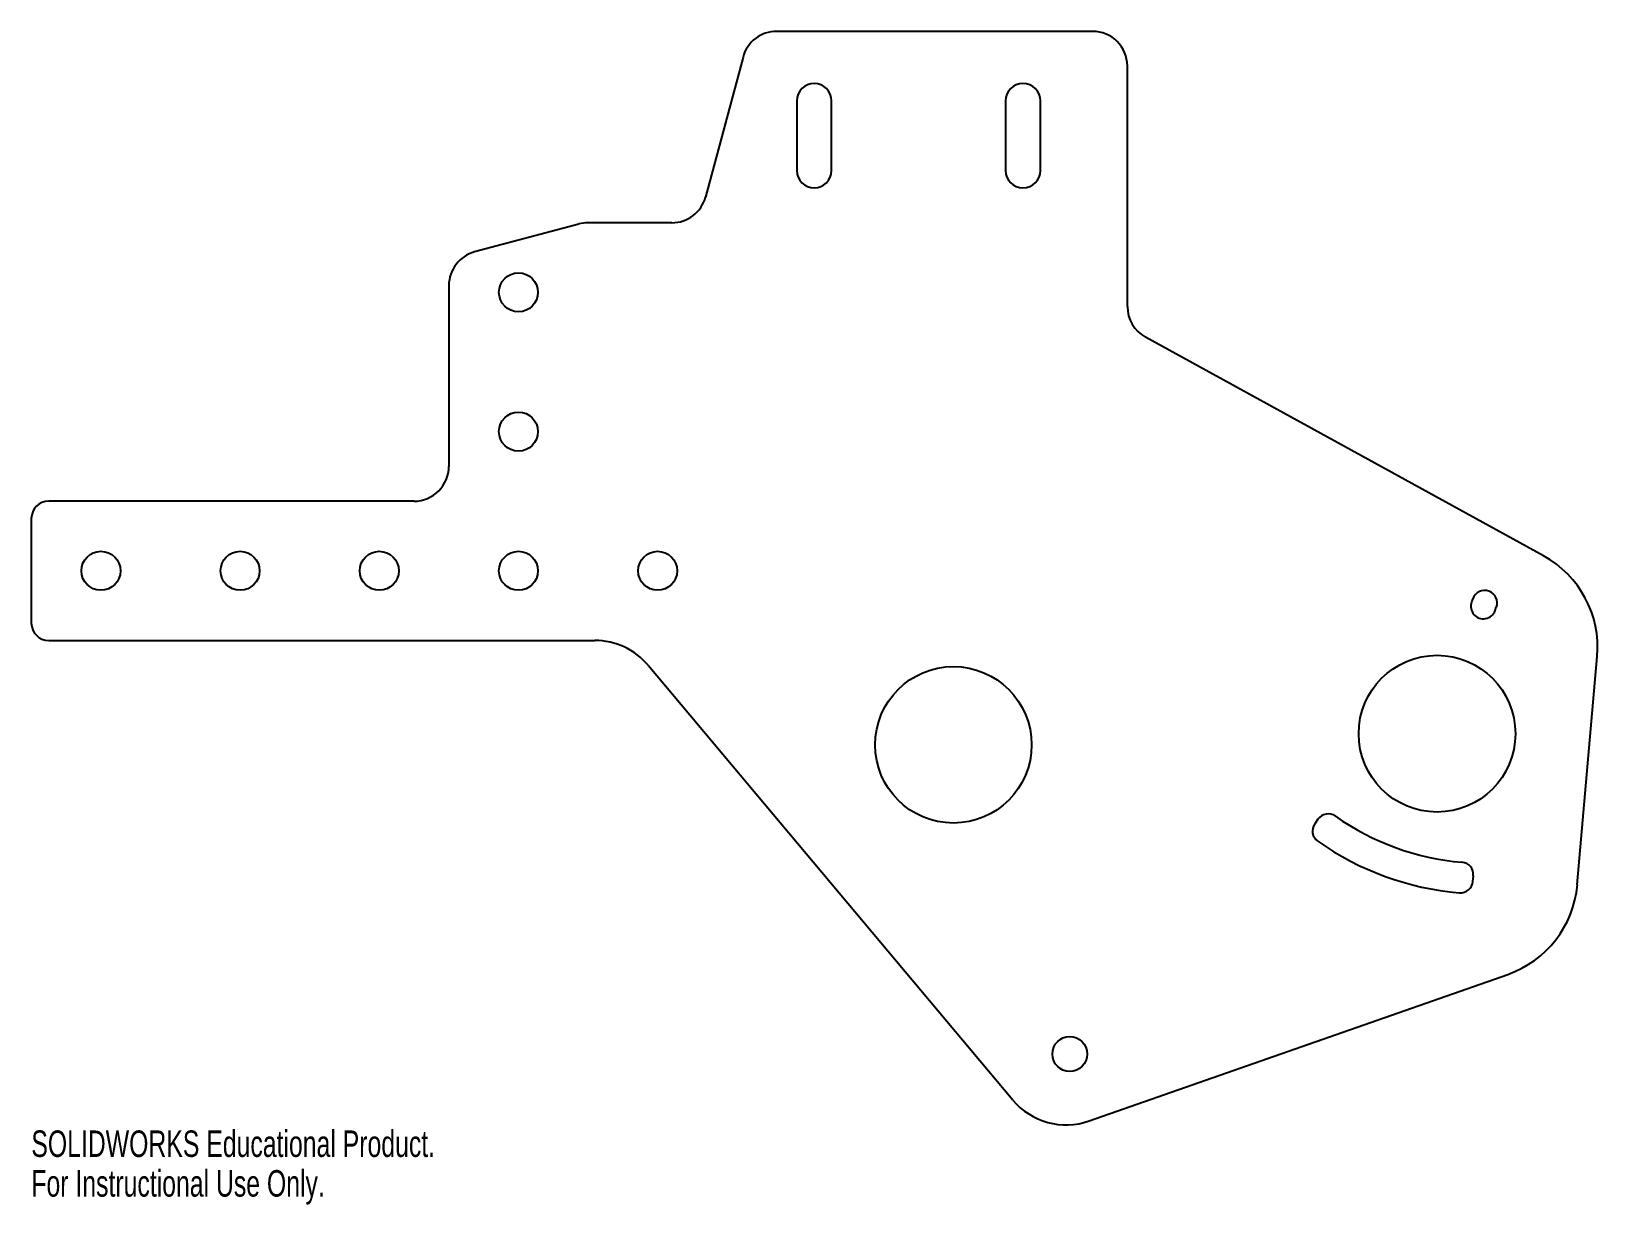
# Model space of a CAD drawing. Header units: inches. Extents: x -6.6 to 4.6, y -3.3 to 5.1.
import ezdxf

# ---------------------------------------------------------------- set-up
doc = ezdxf.new("R2010")
doc.units = ezdxf.units.IN
doc.header["$MEASUREMENT"] = 0
doc.styles.add('SLDTEXTSTYLE0', font='TXT', dxfattribs={"width": 0.7})

msp = doc.modelspace()

# ---------------------------------------------------------------- linework, layer by layer
at = {"color": 7, "linetype": 'Continuous', "lineweight": 25}
for p, q in [((1, 5.125), (-1.27, 5.125)), ((-1.511, 4.94), (-1.78, 3.935)), ((1.25, 3.148), (1.25, 4.875)), ((-1.125, 4.625), (-1.125, 4.125)), ((-0.875, 4.125), (-0.875, 4.625)), ((0.375, 4.625), (0.375, 4.125)), ((0.625, 4.125), (0.625, 4.625)), ((-2.691, 3.741), (-3.44, 3.541)), ((-2.022, 3.75), (-2.626, 3.75)), ((-3.625, 3.299), (-3.625, 2)), ((4.24, 1.357), (1.38, 2.929)), ((-3.875, 1.75), (-6.5, 1.75)), ((-6.625, 1.625), (-6.625, 0.875)), ((3.732, 1.05), (3.723, 1.026)), ((3.893, 0.964), (3.901, 0.989)), ((-6.5, 0.75), (-2.576, 0.75)), ((-2.193, 0.571), (0.427, -2.551)), ((4.483, -1.006), (4.626, 0.634)), ((2.619, -0.535), (2.596, -0.567)), ((3.732, -0.981), (3.736, -0.941)), ((0.976, -2.702), (3.983, -1.649))]:
    msp.add_line(p, q, dxfattribs=at)
for centre, radius in [((-3.125, 3.25), 0.14), ((-3.125, 3.25), 0.14), ((-3.125, 2.25), 0.14), ((-3.125, 2.25), 0.14), ((-6.125, 1.25), 0.14), ((-6.125, 1.25), 0.14), ((-5.125, 1.25), 0.14), ((-5.125, 1.25), 0.14), ((-4.125, 1.25), 0.14), ((-4.125, 1.25), 0.14), ((-3.125, 1.25), 0.14), ((-3.125, 1.25), 0.14), ((-2.125, 1.25), 0.14), ((-2.125, 1.25), 0.14), ((3.475, 0.08), 0.563), ((3.475, 0.08), 0.563), ((0, 0), 0.562), ((0, 0), 0.562), ((0.836, -2.221), 0.125), ((0.836, -2.221), 0.125)]:
    msp.add_circle(centre, radius, dxfattribs=at)
for centre, radius, start, end in [((-1.27, 4.875), 0.25, 90, 165), ((1, 4.875), 0.25, 0, 90), ((-1, 4.625), 0.125, 0, 180), ((0.5, 4.625), 0.125, 0, 180), ((-1, 4.125), 0.125, 180, 0), ((0.5, 4.125), 0.125, 180, 0), ((-2.022, 4), 0.25, 270, 345), ((-2.626, 3.5), 0.25, 90, 105), ((-3.375, 3.299), 0.25, 105, 180), ((1.5, 3.148), 0.25, 180, 241.2161), ((-3.875, 2), 0.25, 270, 0), ((-6.5, 1.625), 0.125, 90, 180), ((3.879, 0.7), 0.75, 355, 61.2161), ((3.808, 0.995), 0.09, 160, 340), ((3.817, 1.019), 0.09, 340, 160), ((-6.5, 0.875), 0.125, 180, 270), ((-2.576, 0.25), 0.5, 40, 90), ((2.693, -0.586), 0.09, 55, 145), ((3.817, 1.019), 1.87, 235, 265), ((2.67, -0.619), 0.09, 145, 235), ((3.817, 1.019), 2.09, 235, 265), ((3.646, -0.933), 0.09, 355, 85), ((3.643, -0.973), 0.09, 265, 355), ((3.736, -0.941), 0.75, 289.2902, 355), ((0.81, -2.23), 0.5, 220, 289.2902)]:
    msp.add_arc(centre, radius, start, end, dxfattribs=at)

# ---------------------------------------------------------------- texts
at = {"color": 7, "linetype": 'Continuous', "char_height": 0.1903, "attachment_point": 1, "style": 'SLDTEXTSTYLE0'}
for s, insert in [('SOLIDWORKS Educational Product.', (-6.625, -2.77)), ('For Instructional Use Only.', (-6.625, -3.055))]:
    msp.add_mtext(s, dxfattribs=dict(at, insert=insert))

doc.saveas('drawing.dxf')
